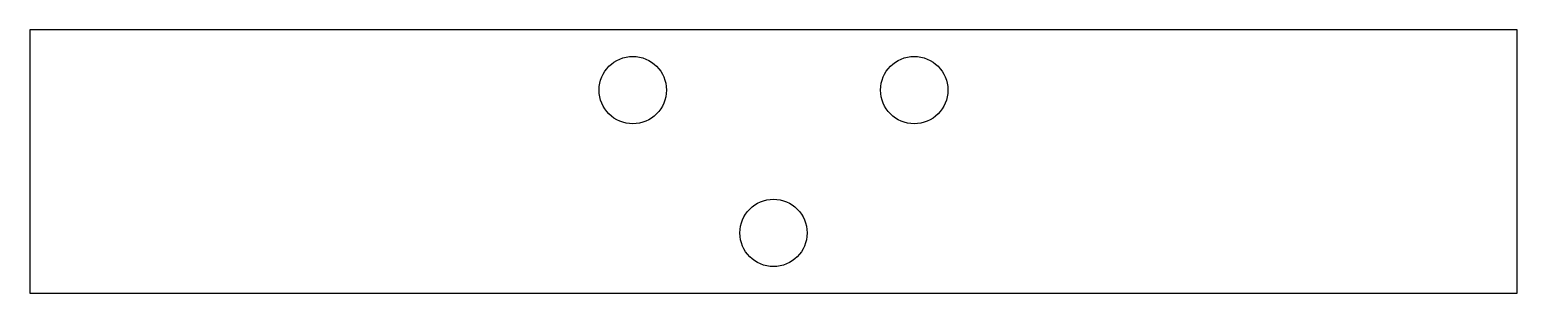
# Model space of a CAD drawing. Header units: centimetres. Extents: x -2.2 to 5.2, y 0.01 to 1.32.
import ezdxf

# ---------------------------------------------------------------- set-up
doc = ezdxf.new("R2010")
doc.units = ezdxf.units.CM

msp = doc.modelspace()

# ---------------------------------------------------------------- linework, layer by layer
at = {"color": 7, "linetype": 'Continuous', "lineweight": 25}
for p, q in [((-2.2, 1.325), (-2.2, 0.015)), ((5.2, 1.325), (-2.2, 1.325)), ((5.2, 0.015), (5.2, 1.325)), ((-2.2, 0.015), (5.2, 0.015))]:
    msp.add_line(p, q, dxfattribs=at)
for centre in [(0.8, 1.025), (2.2, 1.025), (1.5, 0.315)]:
    msp.add_circle(centre, 0.1675, dxfattribs=at)

doc.saveas('drawing.dxf')
